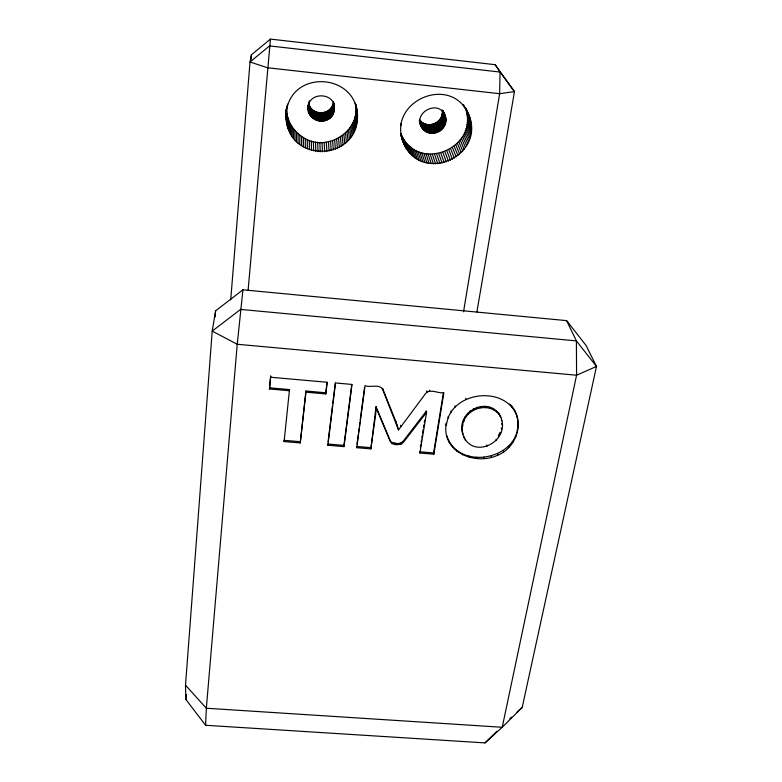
<?xml version="1.0" encoding="UTF-8"?>
<svg xmlns="http://www.w3.org/2000/svg" width="782" height="782" viewBox="0 0 782 782"><rect width="100%" height="100%" fill="white"/><g stroke="black" fill="none" stroke-linecap="round" stroke-linejoin="round"><path stroke-width="1.17" d="M303.387 146.772L303.426 137.573C293.416 131.699 286.759 120.575 286.456 108.962C278.978 168.511 370.492 163.252 355.957 104.739M300.249 441.693L284.14 440.325L284.101 441.566L300.249 442.925L305.928 391.02L325.781 392.779L325.82 393.942L305.928 392.183L305.928 391.02M308.245 108.62C307.14 91.289 335.879 91.787 334.344 109.021C333.836 127.378 304.022 122.969 308.206 105.13M301.51 145.579L301.598 136.4M299.721 144.279L299.848 135.13M298.01 142.862L298.177 133.742M296.388 141.346L296.593 132.266M303.426 137.573C325.762 152.461 359.173 132.569 355.996 105.697L357.315 114.162M269.536 387.813L289.506 389.573L289.477 390.736L269.467 388.977L270.689 376.093L269.467 388.977M294.863 139.734L295.107 130.682M293.445 138.023L293.729 129.01M292.136 136.234L292.448 127.261M290.933 134.367L291.285 125.433M289.858 132.432L290.23 123.536M370.736 447.646L356.68 446.454L356.778 447.695L370.863 448.878L376.044 406.679L389.964 439.963L392.085 443.599L395.262 444.626L400.814 444.332L403.434 442.319L426.601 412.31L426.366 411.127L403.248 441.097L400.638 443.111L397.256 443.58L391.929 442.368M370.863 448.878L375.771 413.58L376.044 406.679M205.578 725.276L206.34 708.228L237.239 344.266L242.938 289.809L566.618 320.63L586.089 345.478L596.49 366.445L522.21 707.387L502.22 727.27L485.036 742.9L205.578 725.276L185.842 699.411L185.51 685.198L212.215 331.099L215.607 310.835L242.938 289.809M288.91 130.428L289.301 121.581M288.079 128.365L288.499 119.568M287.385 126.264L287.825 117.505M285.977 117.515L287.502 104.153M286.828 124.113L287.277 115.404M443.423 111.875C455.613 131.366 421.185 144.181 419.514 119.744C426.473 130.105 444.254 122.598 442.319 110.477M286.124 119.734L286.593 111.122M286.818 108.688L286.945 106.293M286.408 121.933L286.867 113.273M285.977 115.296L286.31 109.216M286.114 113.077L286.32 109.451M403.317 142.676L400.863 133.605C416.845 174.572 480.998 147.602 465.192 107.505C495.162 156.244 412.642 191.023 400.765 134.074M446.151 425.34L446.297 423.189C440.97 451.908 475.417 466.013 498.026 455.046C517.489 447.382 525.621 418.829 509.629 404.02M215.138 316.915L215.607 310.835M230.71 299.877L250.025 61.983L251.413 54.779L270.455 39.1L495.162 64.691L514.458 91.602L476.903 311.969M251.022 59.637L251.413 54.779M248.119 290.083L270.455 39.1M446.805 435.75C459.327 473.931 526.53 457.607 517.137 416.806M462.172 428.976L462.788 434.127C455.124 410.931 490.588 394.363 500.754 417.334L498.73 413.131M462.465 430.178C460.363 410.853 486.824 399.612 499.092 414.313M467.538 112.012C449.161 75.854 391.068 100.321 401.977 138.57M284.101 441.566L289.506 389.573M462.494 432.915C470.285 461.839 512.347 442.182 500.392 416.141M300.249 442.925L305.928 392.183M325.781 392.779L327.032 382.29M325.82 393.942L327.218 382.271L270.621 377.237M328.117 441.625L332.516 405.741M332.809 403.346L335.302 383.014M327.873 445.251L335.507 382.965L352.008 384.431L344.012 446.62L327.873 445.251L327.824 444.02L343.933 445.378L344.012 446.62M343.933 445.378L351.773 384.48M185.842 699.411L186.468 694.572M357.003 444.068L358.273 434.538M358.586 432.153L359.065 428.575M359.388 426.2L359.867 422.622M360.179 420.237L364.48 388.067M356.778 447.695L365.067 385.634C370.169 387.98 379.387 383.532 382.652 389.407L398.537 429.934L425.819 393.238C430.335 388.253 438.321 393.903 443.883 392.652L433.834 454.195L419.885 453.013L419.67 451.771L433.599 452.944L433.834 454.195M333.552 101.68C332.751 115.589 310.62 116.547 308.44 102.862M420.403 447.099L420.775 444.762M421.146 442.426L421.518 440.08M421.879 437.744L422.251 435.408M422.622 433.072L423.17 429.562M423.541 427.226L423.912 424.89M424.284 422.554L424.646 420.217M419.885 453.013L426.601 412.31M433.599 452.944L443.423 392.701M463.531 311.783L499.639 93.693L500.05 72.052L495.162 64.691M425.907 413.355L426.366 411.127M446.561 424.391C451.028 390.316 507.968 384.636 517.537 417.989M287.375 106.528C296.74 70.38 353.317 74.906 357.081 111.953M498.32 435.994L499.59 433.179M485.036 742.9L496.99 731.19M509.854 718.697L511.614 717.084M516.912 712.236L522.21 707.387M185.51 685.198L206.34 708.228L502.22 727.27L576.578 375.213L576.393 340.903L566.618 320.63M392.085 443.599L390.12 441.185L376.181 407.862M445.017 115.687C438.653 98.18 411.146 113.576 422.378 128.258M464.645 438.36L463.511 436.385L463.814 437.607M465.417 107.642L469.317 115.971M463.755 105.199L465.27 108.317M465.867 109.519L470.002 118.033M462.954 104.514L463.951 106.587M466.414 111.572L470.559 120.135M466.825 113.664L470.979 122.275M467.098 115.775L471.253 124.436M467.235 117.906L471.399 126.606M467.245 120.037L471.399 128.795M467.118 122.178L471.263 130.975M466.854 124.299L470.989 133.145M466.453 126.41L470.578 135.306M465.925 128.492L470.031 137.436M465.27 130.535L469.356 139.528M464.479 132.549L468.555 141.581M463.579 134.504L467.616 143.575M462.553 136.4L466.571 145.52M461.409 138.238L465.398 147.397M460.158 140.007L464.107 149.206M458.809 141.689L462.719 150.926M457.353 143.292L461.224 152.568M442.651 110.145L445.261 116.401M443.335 112.041L445.486 117.212M442.592 110.34L443.863 113.41M442.641 110.741L445.642 117.994M442.182 110.223L445.75 118.786M442.377 111.357L445.818 119.675M442.387 112.051L445.818 120.389M455.798 144.807L459.63 154.113M442.338 112.833L445.779 121.19M442.162 113.605L445.593 121.982M442.113 114.397L445.535 122.784M441.928 115.159L445.349 123.566M454.166 146.224L457.949 155.559M441.693 115.912L445.105 124.338M441.41 116.655L444.811 125.1M441.077 117.378L444.479 125.834M398.537 429.934L395.878 421.527L382.496 388.253L382.652 389.407M440.706 118.082L444.098 126.557M452.446 147.534L456.189 156.908M440.295 118.766L443.668 127.251M439.836 119.421L443.198 127.916M439.337 120.047L442.69 128.561M450.647 148.746L454.342 158.14M438.81 120.633L442.143 129.167M438.243 121.2L441.566 129.744M448.79 149.841L452.436 159.264M437.637 121.728L440.95 130.281M437.011 122.207L440.295 130.78M436.493 122.569L439.767 131.141M446.864 150.828L450.461 160.271M435.662 123.067L438.917 131.65M434.958 123.439L438.194 132.021M444.89 151.688L448.438 161.151M434.225 123.751L437.441 132.353M433.521 124.015L436.718 132.627M432.72 124.26L435.906 132.872M442.866 152.431L446.356 161.913M431.947 124.446L435.115 133.057M431.165 124.582L434.313 133.194M440.804 153.057L444.244 162.548M430.296 124.67L433.414 133.292M429.592 124.7L432.7 133.321M428.81 124.69L431.899 133.311M438.712 153.546L442.104 163.047M428.037 124.543L431.107 133.155M427.255 124.524L430.296 133.136M426.483 124.367L429.513 132.979M436.6 153.907L439.934 163.418M425.731 124.162L428.741 132.764M424.997 123.908L427.989 132.51M424.274 123.605L427.246 132.207M434.469 154.142L437.754 163.663M423.58 123.263L426.532 131.855M422.906 122.882L425.848 131.464M422.26 122.451L425.183 131.024M421.645 121.982L424.548 130.545M432.338 154.24L435.564 163.77M421.058 121.474L423.952 130.027M420.511 120.936L423.394 129.47M419.993 120.36L422.867 128.883M419.533 120.311L422.026 127.749M419.396 120.311L420.09 122.403M419.396 120.565L421.527 126.928M419.396 120.927L421.166 126.215M419.445 121.259L420.863 125.491M430.208 154.21L433.384 163.741M515.094 411.156L515.485 412.329M517.909 422.925L518.3 424.118M511.839 406.151L512.23 407.324M428.086 154.054L431.205 163.575M517.313 429.347L517.713 430.55M425.985 153.761L429.054 163.282M515.455 435.662L515.837 436.874M423.903 153.34L426.923 162.851M512.415 441.38L512.797 442.602M421.86 152.793L424.831 162.294M419.856 152.119L422.779 161.6M501.37 419.651L501.731 420.843M501.633 423.609L501.995 424.812M508.359 446.375L508.74 447.607M417.911 151.327L420.775 160.789M496.404 410.638L496.756 411.821M501.154 427.94L501.516 429.152M493.403 408.693L493.755 409.866M416.014 150.408L418.839 159.851M500.021 432.241L500.382 433.453M503.432 450.549L503.794 451.781M414.186 149.372L416.962 158.795M489.757 407.334L490.099 408.507M412.427 148.218L415.164 157.612M496.111 439.181L496.462 440.403M485.485 406.611L485.817 407.784M410.745 146.957L413.443 156.332M497.675 453.804L498.026 455.046M409.152 145.599L411.811 154.934M407.657 144.132L410.267 153.448M481.047 406.562L481.37 407.735M406.249 142.578L408.83 151.855M400.628 123.4L401.234 125.579M404.949 140.936L407.49 150.173M491.164 456.082L491.507 457.333M403.747 139.206L406.269 148.404M476.991 407.246L477.313 408.419M486.756 445.046L487.088 446.278M402.671 137.407L405.164 146.566M401.704 135.53L404.177 144.65M400.912 134.221L401.508 136.459M400.755 133.878L402.583 140.652M473.364 408.615L473.677 409.788M484.019 457.265L484.351 458.506M470.207 410.628L470.52 411.801M465.808 398.155L466.111 399.319M467.528 413.258L467.832 414.45M476.394 457.216L476.707 458.457M465.329 416.503L465.632 417.696M463.667 420.305L463.961 421.498M462.592 424.597L462.885 425.799M465.202 439.347L465.495 440.569M468.956 455.994L469.249 457.235M454.968 405.809L455.251 406.992M462.406 453.658L462.69 454.899M450.95 410.951L451.224 412.143M456.844 450.344L457.118 451.585M448.008 416.796L448.282 417.989M452.358 446.199L452.631 447.431M448.995 441.312L449.269 442.534M429.445 390.238L429.68 391.391M426.777 390.892L427.001 392.056M355.654 104.026L356.211 107.593M356.084 107.857L357.403 116.371M355.194 103.097L355.556 105.462M356.035 110.027L357.354 118.59M355.849 112.178L357.159 120.79M355.527 114.319L356.827 122.979M355.067 116.43L356.357 125.14M400.599 425.261L400.785 426.464M354.481 118.502L355.761 127.261M400.638 443.111L400.814 444.332M353.767 120.536L355.018 129.343M397.207 425.027L397.383 426.239M395.878 421.527L396.044 422.73M352.917 122.52L354.158 131.366M397.256 443.58L397.422 444.811M351.959 124.446L353.161 133.341M395.086 443.394L395.262 444.626M350.874 126.313L352.047 135.237M349.671 128.101L350.825 137.065M348.361 129.802L349.476 138.815M346.944 131.435L348.029 140.477M345.429 132.96L346.475 142.05M375.917 409.67L376.054 410.863M343.826 134.396L344.823 143.517M342.135 135.726L343.093 144.875M340.365 136.958L341.275 146.126M338.518 138.062L339.378 147.27M334.002 103.928L334.315 107.388M333.826 103.214L334.344 109.021M333.758 104.006L334.276 109.822M333.445 101.914L334.158 110.633M336.602 139.059L337.423 148.287M333.279 103.244L333.992 111.425M333.073 104.016L333.777 112.207M332.761 104.886L333.464 113.097M332.506 105.492L333.2 113.722M332.155 106.205L332.849 114.446M334.637 139.939L335.4 149.176M331.763 106.89L332.438 115.15M331.324 107.554L331.988 115.824M330.845 108.19L331.5 116.479M330.327 108.786L330.972 117.095M332.614 140.692L333.327 149.949M329.779 109.353L330.405 117.671M329.193 109.891L329.799 118.219M328.567 110.379L329.163 118.717M330.551 141.317L331.206 150.594M327.912 110.839L328.499 119.187M327.238 111.249L327.805 119.607M326.534 111.621L327.081 119.988M328.45 141.816L329.056 151.102M325.811 111.943L326.338 120.32M325.068 112.217L325.576 120.604M326.319 142.177L326.866 151.473M324.305 112.452L324.794 120.839M323.533 112.637L324.002 121.024M322.878 112.755L323.337 121.151M324.168 142.422L324.667 151.718M321.959 112.862L322.389 121.259M321.158 112.901L321.568 121.298M322.008 142.52L322.458 151.825M320.366 112.882L320.757 121.278M319.564 112.823L319.936 121.22M318.782 112.716L319.134 121.102M319.848 142.49L320.239 151.796M318 112.549L318.333 120.946M317.228 112.344L317.541 120.731M317.697 142.324L318.02 151.63M316.348 112.041L316.642 120.418M315.733 111.787L316.006 120.164M315.019 111.445L315.273 119.812M315.547 142.031L315.83 151.327M314.315 111.054L314.56 119.411M313.65 110.614L313.875 118.962M313.005 110.145L313.211 118.483M313.426 141.601L313.65 150.887M312.399 109.627L312.585 117.955M311.822 109.079L311.998 117.398M311.275 108.493L311.441 116.792M310.777 107.877L310.923 116.166M311.334 141.043L311.5 150.32M310.307 107.232L310.444 115.501M309.887 106.557L310.014 114.817M309.506 105.853L309.623 114.094M309.32 100.79L309.349 103.077M309.164 105.13L309.281 113.361M308.88 104.387L308.978 112.598M308.753 102.305L308.782 104.602M309.281 140.359L309.398 149.626M308.636 103.635L308.734 111.826M308.548 103.087L308.577 105.384M308.47 105.199L308.538 111.034M308.352 105.707L308.411 110.37M308.284 104.68L308.294 109.431M307.277 139.558L307.336 148.795M305.312 138.619L305.332 147.847M269.555 45.923L250.025 61.983L267.503 67.751L499.639 93.693L514.458 91.602L500.05 72.052L269.555 45.923M240.573 309.408L212.215 331.099L237.239 344.266L576.578 375.213L596.49 366.445L576.393 340.903L240.573 309.408"/></g></svg>
